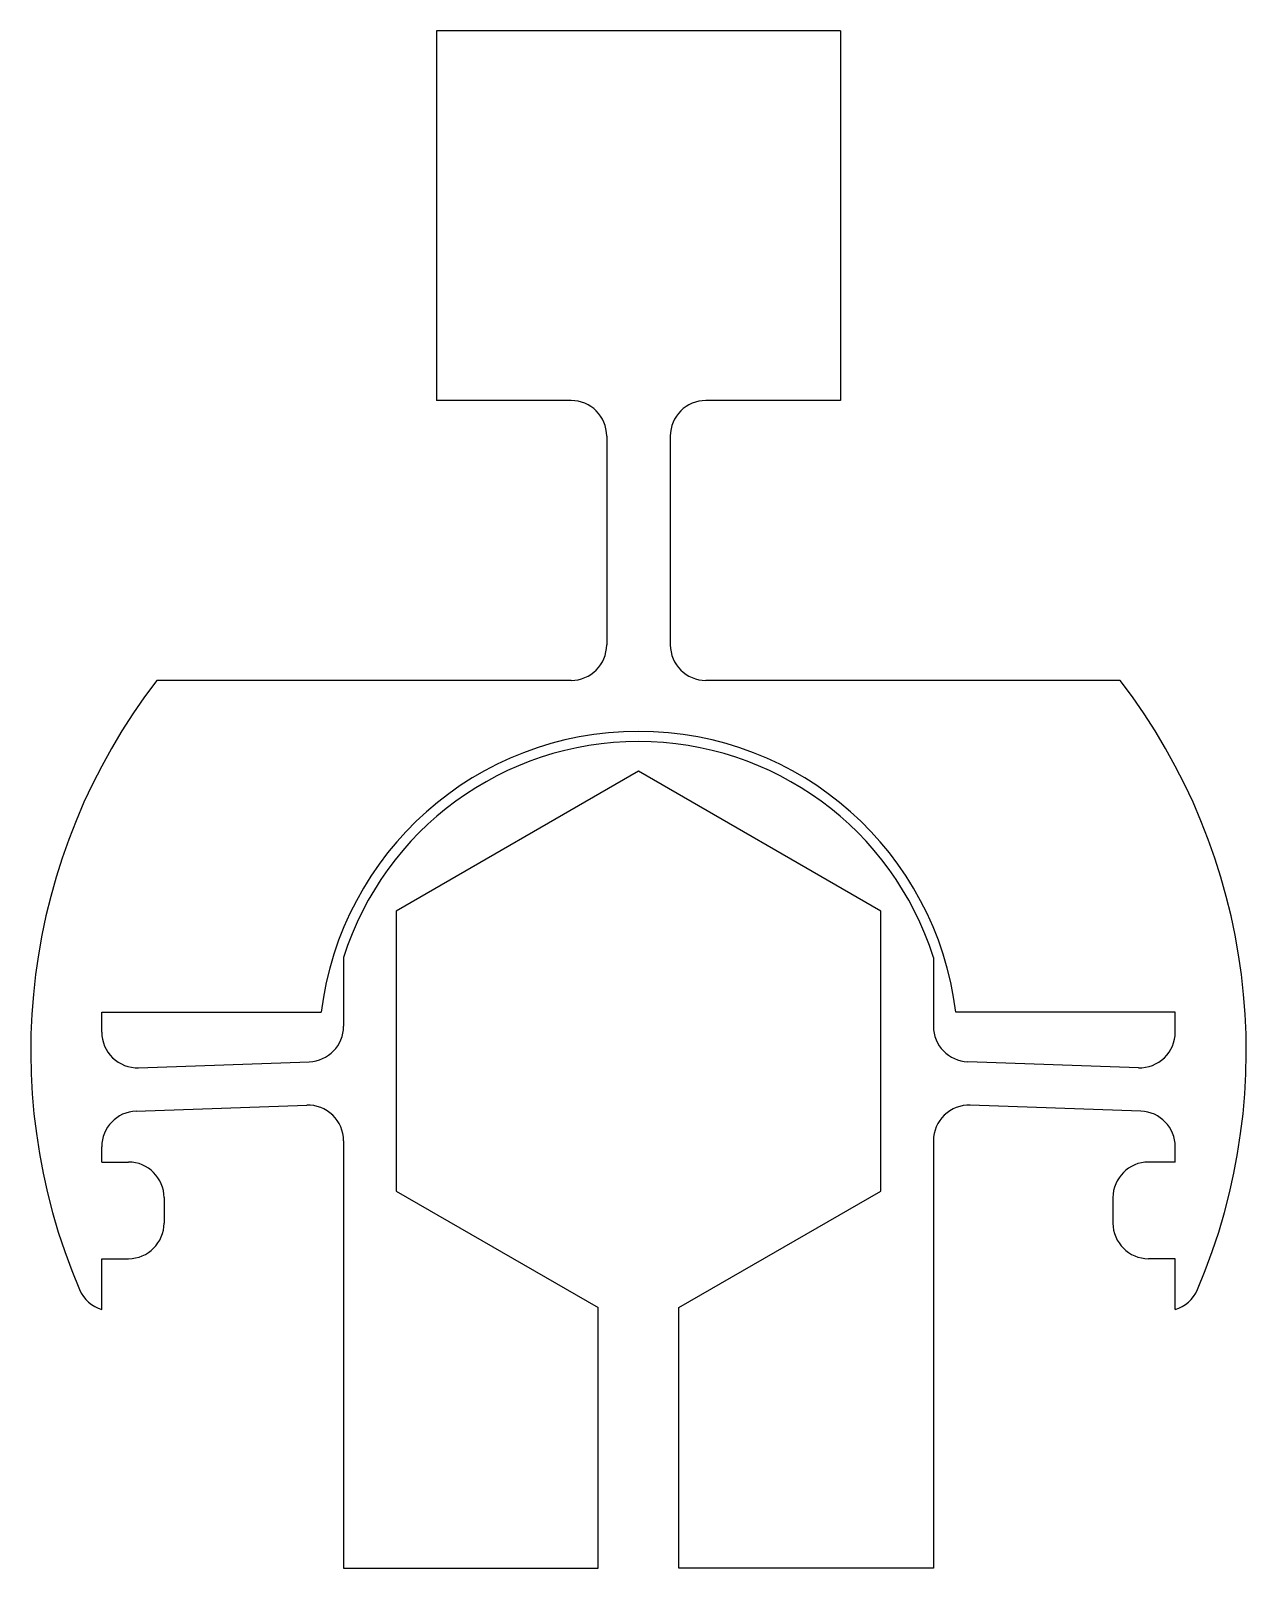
# Model space of a CAD drawing. Header units: inches. Extents: x -0.94 to 0.94, y -0.8 to 1.58.
import ezdxf

# ---------------------------------------------------------------- set-up
doc = ezdxf.new("R2010")
doc.units = ezdxf.units.IN
doc.header["$MEASUREMENT"] = 0

msp = doc.modelspace()

# ---------------------------------------------------------------- linework, layer by layer
at = {"color": 7, "linetype": 'Continuous', "lineweight": 25}
for p, q in [((-0.3125, 1.5781), (-0.3125, 1.0062)), ((0.3125, 1.5781), (-0.3125, 1.5781)), ((0.3125, 1.5781), (0.3125, 1.0062)), ((-0.1043, 1.0062), (-0.3125, 1.0062)), ((0.3125, 1.0062), (0.1043, 1.0062)), ((-0.0492, 0.9511), (-0.0492, 0.6283)), ((0.0492, 0.9511), (0.0492, 0.6283)), ((-0.1043, 0.5731), (-0.7451, 0.5731)), ((0.7451, 0.5731), (0.1043, 0.5731)), ((0, 0.433), (-0.375, 0.2165)), ((0.375, 0.2165), (0, 0.433)), ((-0.375, 0.2165), (-0.375, -0.2165)), ((0.375, -0.2165), (0.375, 0.2165)), ((-0.4562, 0.1449), (-0.4562, 0.0384)), ((0.4562, 0.1449), (0.4562, 0.0384)), ((-0.8302, 0.06), (-0.4907, 0.06)), ((-0.8302, 0.0292), (-0.8302, 0.06)), ((0.8302, 0.06), (0.4907, 0.06)), ((0.8302, 0.0292), (0.8302, 0.06)), ((-0.7732, -0.0259), (-0.5094, -0.0167)), ((0.7732, -0.0259), (0.5094, -0.0167)), ((-0.777, -0.093), (-0.5132, -0.0838)), ((0.777, -0.093), (0.5132, -0.0838)), ((-0.4562, -0.1388), (-0.4562, -0.8)), ((0.4562, -0.1388), (0.4562, -0.8)), ((-0.8302, -0.1717), (-0.8302, -0.1481)), ((0.8302, -0.1717), (0.8302, -0.1481)), ((-0.8302, -0.1717), (-0.7889, -0.1717)), ((0.8302, -0.1717), (0.7889, -0.1717)), ((-0.7338, -0.2268), (-0.7338, -0.2661)), ((-0.375, -0.2165), (-0.0625, -0.3969)), ((0.0625, -0.3969), (0.375, -0.2165)), ((0.7338, -0.2268), (0.7338, -0.2661)), ((-0.8302, -0.3213), (-0.7889, -0.3213)), ((-0.8302, -0.4), (-0.8302, -0.3213)), ((0.8302, -0.3213), (0.7889, -0.3213)), ((0.8302, -0.4), (0.8302, -0.3213)), ((-0.0625, -0.8), (-0.0625, -0.3969)), ((0.0625, -0.8), (0.0625, -0.3969)), ((-0.4562, -0.8), (-0.0625, -0.8)), ((0.4562, -0.8), (0.0625, -0.8))]:
    msp.add_line(p, q, dxfattribs=at)
for centre, radius, start, end in [((-0.1043, 0.9511), 0.0551, 0, 90), ((0.1043, 0.9511), 0.0551, 90, 180), ((-0.1043, 0.6283), 0.0551, 270, 0), ((0.1043, 0.6283), 0.0551, 180, 270), ((0, 0), 0.94, 142.4303, 203.1138), ((0, 0), 0.94, 336.8862, 37.5697), ((0, 0), 0.4944, 6.9705, 173.0295), ((0, 0), 0.4787, 17.619, 162.381), ((-0.7751, 0.0292), 0.0551, 180, 272), ((-0.5113, 0.0384), 0.0551, 272, 0), ((0.5113, 0.0384), 0.0551, 180, 268), ((0.7751, 0.0292), 0.0551, 268, 0), ((-0.7751, -0.1481), 0.0551, 92, 180), ((-0.5113, -0.1388), 0.0551, 0, 92), ((0.5113, -0.1388), 0.0551, 88, 180), ((0.7751, -0.1481), 0.0551, 0, 88), ((-0.7889, -0.2268), 0.0551, 0, 90), ((0.7889, -0.2268), 0.0551, 90, 180), ((-0.7889, -0.2661), 0.0551, 270, 0), ((0.7889, -0.2661), 0.0551, 180, 270), ((-0.8138, -0.3474), 0.0551, 203.1138, 252.7261), ((0.8138, -0.3474), 0.0551, 287.2739, 336.8862)]:
    msp.add_arc(centre, radius, start, end, dxfattribs=at)

doc.saveas('drawing.dxf')
